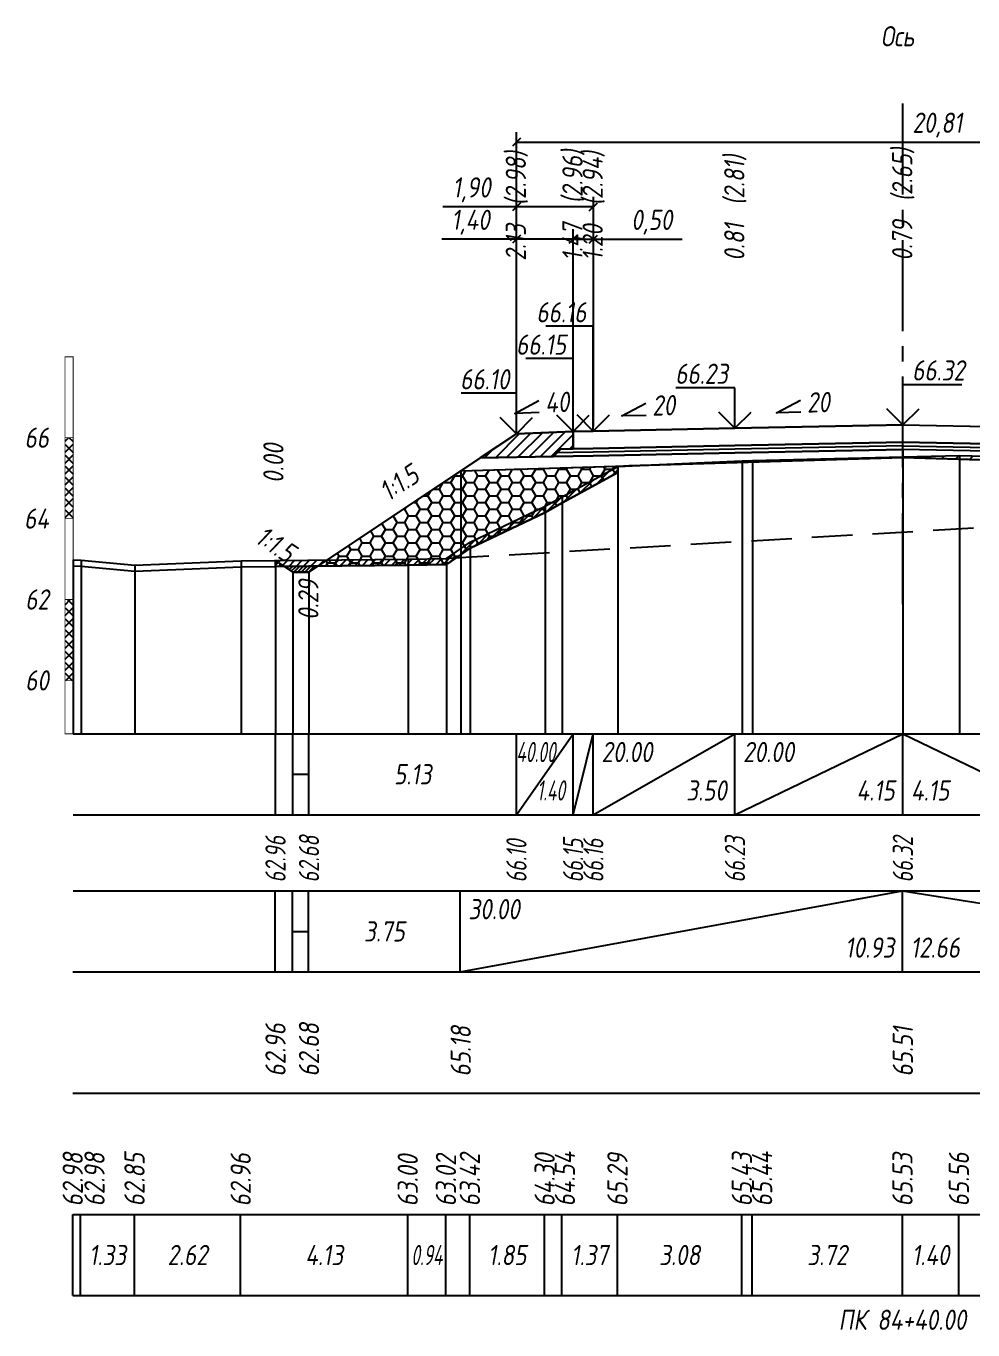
# Model space of a CAD drawing. Extents: x -717 to 1451, y -133302 to 233.
# Drawn here: x -399 to -282, y -132973.9 to -132812.7 of the extents above; entities that cross this region are included whole.
import ezdxf
from ezdxf.enums import TextEntityAlignment as Align

# ---------------------------------------------------------------- set-up
doc = ezdxf.new("R2010")
doc.units = 0
doc.linetypes.add('осевая2', pattern=[1.125, 0.75, -0.125, 0.125, -0.125])
doc.linetypes.add('штриховая', pattern=[0.75, 0.5, -0.25])
for name, color, linetype in [('Интерполированный поперечник', 2, 'Continuous'), ('Код_510', 7, 'Continuous'), ('Код_514', 1, 'Continuous'), ('Код_516', 1, 'Continuous'), ('Контур_0', 7, 'Continuous'), ('Контур_2521', 7, 'Continuous'), ('Контур_2564', 7, 'Continuous'), ('Контур_2660', 7, 'Continuous'), ('Контур_2665', 7, 'Continuous'), ('Контур_400', 7, 'Continuous'), ('Контур_508', 7, 'Continuous'), ('Контур_512', 7, 'Continuous'), ('Контур_513', 7, 'Continuous'), ('Контур_818', 7, 'Continuous'), ('Красный поперечник', 1, 'Continuous'), ('Линейка абсолютных высот', 7, 'Continuous'), ('Объём_2501', 7, 'Continuous'), ('Объём_2564', 7, 'Continuous'), ('Объём_2650', 7, 'Continuous'), ('Объём_2660', 7, 'Continuous'), ('Объём_2661', 7, 'Continuous'), ('Объём_2663', 7, 'Continuous'), ('Объём_2664', 7, 'Continuous'), ('Объём_2665', 7, 'Continuous'), ('Объём_2666', 7, 'Continuous'), ('Ось', 1, 'осевая2'), ('Откосы', 7, 'Continuous'), ('Отметки покрытия', 7, 'Continuous'), ('Подписи поперечников', 7, 'Continuous'), ('Рабочие отметки', 7, 'Continuous'), ('Рабочие отметки доп.', 7, 'Continuous'), ('Таблица', 7, 'Continuous'), ('Уклоны проезжей части', 7, 'Continuous'), ('Черный поперечник', 3, 'Continuous')]:
    doc.layers.add(name, color=color, linetype=linetype)
for name, color, linetype, true_color in [('Контур_2540', 2, 'Continuous', 0xffff00), ('Контур_2560', 2, 'Continuous', 0xffff00), ('Контур_2561', 7, 'Continuous', 0xff8040), ('Контур_2562', 3, 'Continuous', 0x00ff00), ('Контур_2563', 7, 'Continuous', 0xff8000), ('Контур_2570', 7, 'Continuous', 0x80ff00), ('Контур_2736', 4, 'Continuous', 0x00ffff), ('Контур_2737', 4, 'Continuous', 0x00ffff), ('Контур_2738', 4, 'Continuous', 0x00ffff), ('Контур_2739', 4, 'Continuous', 0x00ffff), ('Контур_2741', 4, 'Continuous', 0x00ffff), ('Контур_2742', 4, 'Continuous', 0x00ffff), ('Контур_2743', 4, 'Continuous', 0x00ffff), ('Контур_2744', 7, 'Continuous', 0xa4ffff), ('Контур_2745', 7, 'Continuous', 0xa4ffff), ('Контур_2747', 4, 'Continuous', 0x00ffff), ('Контур_2748', 4, 'Continuous', 0x00ffff), ('Контур_2749', 4, 'Continuous', 0x00ffff), ('Контур_2750', 4, 'Continuous', 0x00ffff), ('Контур_2751', 4, 'Continuous', 0x00ffff), ('Контур_2752', 4, 'Continuous', 0x00ffff), ('Контур_402', 7, 'Continuous', 0xff6464), ('Контур_703', 4, 'Continuous', 0x00ffff), ('Контур_705', 4, 'Continuous', 0x00ffff), ('Контур_707', 4, 'Continuous', 0x00ffff), ('Контур_720', 131, 'Continuous', 0xaaffff), ('Объём_2500', 7, 'Continuous', 0xc0c0c0), ('Объём_2520', 7, 'Continuous', 0x80ffff), ('Объём_2540', 2, 'Continuous', 0xffff00), ('Объём_2560', 2, 'Continuous', 0xffff00), ('Объём_2561', 7, 'Continuous', 0xff8040), ('Объём_2562', 3, 'Continuous', 0x00ff00), ('Объём_2563', 7, 'Continuous', 0xff8000), ('Объём_2570', 7, 'Continuous', 0x80ff00), ('Объём_2580', 3, 'Continuous', 0x00ff00), ('Объём_2600', 7, 'Continuous', 0x808000), ('Объём_2620', 2, 'Continuous', 0xffff00)]:
    doc.layers.add(name, color=color, linetype=linetype, true_color=true_color)
doc.styles.get("Standard").update_dxf_attribs({"font": 'txt', "height": 2.5})
doc.styles.add('М', font='romand.shx', dxfattribs={"width": 0.8, "oblique": 10, "height": 2.5})
doc.dimstyles.new('ISO-25', dxfattribs={"dimtxt": 2.5, "dimasz": 2.5, "dimexe": 1.25, "dimexo": 0.625, "dimtad": 1, "dimtxsty": 'Standard', "dimcen": 2.5, "dimadec": 0, "dimazin": 0, "dimtfac": 1, "dimtmove": 0, "dimatfit": 3, "dimfxl": 1, "dimarcsym": 0})
pattern_1 = [(45.00000125, (-473.1695, -9.2192), (-0.6735192404, 0.673519211), []), (135.00000034, (-473.1695, -9.2192), (-0.673519222, -0.67351923), [])]
pattern_2 = [(0, (-473.1695, -9.2192), (1.42875, 0.8248891935), [0.9525, -1.905]), (120, (-473.1695, -9.2192), (-1.428749997, 0.824889199), [0.9525, -1.905]), (60, (-473.1695, -9.2192), (3e-09, 1.6497783924), [-1.905, 0.9525])]
pattern_3 = [(45, (-473.1695, -9.2192), (-0.898025612, 0.898025612), [])]

# ---------------------------------------------------------------- blocks, each defined once
blk = doc.blocks.new('_Oblique')
at = {"color": 0, "linetype": 'ByBlock', "lineweight": -2}
blk.add_line((-0.5, -0.5), (0.5, 0.5), dxfattribs=at)
blk = doc.blocks.new('*D2826')
at = {"color": 0, "lineweight": -2, "transparency": 16777216}
for p, q in [((-338.39, -132839.09), (-347.6, -132839.09)), ((-338.39, -132862.56), (-338.39, -132837.84)), ((-331.39, -132839.09), (-338.39, -132839.09)), ((-331.39, -132862.28), (-331.39, -132837.84))]:
    blk.add_line(p, q, dxfattribs=at)
at = {"layer": 'Defpoints', "color": 0, "transparency": 16777216}
for p in [(-331.39, -132839.09), (-338.39, -132863.19), (-331.39, -132862.91)]:
    blk.add_point(p, dxfattribs=at)
at = {"color": 0, "lineweight": -2, "transparency": 16777216, "rotation": 180}
blk.add_blockref('_Oblique', (-338.39, -132839.09), dxfattribs=at)
at = {"color": 0, "lineweight": -2, "transparency": 16777216}
blk.add_blockref('_Oblique', (-331.39, -132839.09), dxfattribs=at)
at = {"color": 0, "transparency": 16777216, "insert": (-344.06, -132836.98), "char_height": 2.5, "width": 8.75, "attachment_point": 5, "style": 'М'}
blk.add_mtext('1,40', dxfattribs=at)
blk = doc.blocks.new('*D2828')
at = {"color": 0, "lineweight": -2, "transparency": 16777216}
for p, q in [((-331.39, -132862.28), (-331.39, -132837.84)), ((-331.39, -132839.09), (-328.89, -132839.09)), ((-328.89, -132862.23), (-328.89, -132837.84)), ((-328.89, -132839.09), (-317.91, -132839.09))]:
    blk.add_line(p, q, dxfattribs=at)
at = {"layer": 'Defpoints', "color": 0, "transparency": 16777216}
for p in [(-328.89, -132839.09), (-331.39, -132862.91), (-328.89, -132862.86)]:
    blk.add_point(p, dxfattribs=at)
at = {"color": 0, "lineweight": -2, "transparency": 16777216, "rotation": 180}
blk.add_blockref('_Oblique', (-331.39, -132839.09), dxfattribs=at)
at = {"color": 0, "lineweight": -2, "transparency": 16777216}
blk.add_blockref('_Oblique', (-328.89, -132839.09), dxfattribs=at)
at = {"color": 0, "transparency": 16777216, "insert": (-321.67, -132836.98), "char_height": 2.5, "width": 9.1667, "attachment_point": 5, "style": 'М'}
blk.add_mtext('0,50', dxfattribs=at)
blk = doc.blocks.new('*D2831')
at = {"color": 0, "lineweight": -2, "transparency": 16777216}
for p, q in [((-338.39, -132862.56), (-338.39, -132833.84)), ((-328.89, -132862.23), (-328.89, -132833.84)), ((-338.39, -132835.09), (-347.47, -132835.09)), ((-328.89, -132835.09), (-338.39, -132835.09))]:
    blk.add_line(p, q, dxfattribs=at)
at = {"layer": 'Defpoints', "color": 0, "transparency": 16777216}
for p in [(-328.89, -132835.09), (-338.39, -132863.19), (-328.89, -132862.86)]:
    blk.add_point(p, dxfattribs=at)
at = {"color": 0, "lineweight": -2, "transparency": 16777216, "rotation": 180}
blk.add_blockref('_Oblique', (-338.39, -132835.09), dxfattribs=at)
at = {"color": 0, "lineweight": -2, "transparency": 16777216}
blk.add_blockref('_Oblique', (-328.89, -132835.09), dxfattribs=at)
at = {"color": 0, "transparency": 16777216, "insert": (-343.93, -132832.98), "char_height": 2.5, "width": 8.75, "attachment_point": 5, "style": 'М'}
blk.add_mtext('1,90', dxfattribs=at)
blk = doc.blocks.new('*D2832')
at = {"color": 0, "lineweight": -2, "transparency": 16777216}
for p, q in [((-338.39, -132862.56), (-338.39, -132825.84)), ((-234.36, -132862.75), (-234.36, -132825.84)), ((-338.39, -132827.09), (-234.36, -132827.09))]:
    blk.add_line(p, q, dxfattribs=at)
at = {"layer": 'Defpoints', "color": 0, "transparency": 16777216}
for p in [(-234.36, -132827.09), (-338.39, -132863.19), (-234.36, -132863.38)]:
    blk.add_point(p, dxfattribs=at)
at = {"color": 0, "lineweight": -2, "transparency": 16777216, "rotation": 180}
blk.add_blockref('_Oblique', (-338.39, -132827.09), dxfattribs=at)
at = {"color": 0, "lineweight": -2, "transparency": 16777216}
blk.add_blockref('_Oblique', (-234.36, -132827.09), dxfattribs=at)
at = {"color": 0, "transparency": 16777216, "insert": (-286.38, -132824.98), "char_height": 2.5, "width": 11.25, "attachment_point": 5, "style": 'М'}
blk.add_mtext('20,81', dxfattribs=at)

msp = doc.modelspace()

# ---------------------------------------------------------------- hatches: boundary and pattern name
at = {"layer": 'Линейка абсолютных высот'}
h = msp.add_hatch(dxfattribs=at)
h.set_pattern_fill('ANSI37', scale=0.3, style=0)
h.set_pattern_definition(pattern_1)
h.paths.add_polyline_path([(-393.17, -132873.618), (-393.17, -132863.618), (-394.17, -132863.618), (-394.17, -132873.618)])
h = msp.add_hatch(dxfattribs=at)
h.set_pattern_fill('ANSI37', scale=0.3, style=0)
h.set_pattern_definition(pattern_1)
h.paths.add_polyline_path([(-393.17, -132893.618), (-393.17, -132883.618), (-394.17, -132883.618), (-394.17, -132893.618)])
at = {"layer": 'Объём_2563'}
h = msp.add_hatch(dxfattribs=at)
h.set_pattern_fill('ANSI31', color=256, scale=0.3)
h.set_pattern_definition([(45, (-473.1695, -9.2192), (-0.673519209, 0.673519209), [])])
h.paths.add_polyline_path([(-332.893, -132865.027), (-331.393, -132864.997), (-331.393, -132862.847), (-338.393, -132863.127), (-342.893, -132866.127), (-333.811, -132865.946)])
at = {"layer": 'Объём_2570'}
h = msp.add_hatch(dxfattribs=at)
h.set_pattern_fill('ANSI31', color=256, scale=0.2)
h.set_pattern_definition([(45, (-473.16954, -9.2192), (-0.449012806, 0.449012806), [])])
h.paths.add_polyline_path([(-325.863, -132867.909), (-332.727, -132871.671), (-334.854, -132872.845), (-344.097, -132877.262), (-347.053, -132879.292), (-351.775, -132879.393), (-368.17, -132879.543), (-368.17, -132878.793), (-351.775, -132878.643), (-347.053, -132878.542), (-344.097, -132876.512), (-334.854, -132872.095), (-332.727, -132870.921), (-325.863, -132867.159)])
at = {"layer": 'Объём_2600'}
h = msp.add_hatch(dxfattribs=at)
h.set_pattern_fill('ANSI31', color=6, scale=0.4)
h.set_pattern_definition(pattern_3)
h.paths.add_polyline_path([(-290.643, -132866.082), (-324.483, -132867.097), (-310.484, -132866.472), (-309.224, -132866.423), (-290.643, -132865.989)])
h = msp.add_hatch(dxfattribs=at)
h.set_pattern_fill('ANSI31', color=6, scale=0.4)
h.set_pattern_definition(pattern_3)
h.paths.add_polyline_path([(-283.66, -132865.825), (-258.558, -132866.465), (-255.78, -132866.518), (-243.412, -132866.247), (-242.605, -132866.24), (-242.605, -132866.99), (-240.727, -132867.58), (-290.643, -132866.082), (-290.643, -132865.989)])
h = msp.add_hatch(dxfattribs=at)
h.set_pattern_fill('HONEY', color=5, scale=0.3)
h.set_pattern_definition(pattern_2)
h.paths.add_polyline_path([(-332.727, -132871.671), (-334.854, -132872.845), (-344.097, -132877.262), (-347.053, -132879.292), (-351.775, -132879.393), (-362.945, -132879.495), (-345.284, -132867.721), (-324.483, -132867.097), (-325.863, -132867.159), (-325.863, -132867.909)])
h = msp.add_hatch(dxfattribs=at)
h.set_pattern_fill('HONEY', color=5, scale=0.3)
h.set_pattern_definition(pattern_2)
h.paths.add_polyline_path([(-368.17, -132879.543), (-368.17, -132878.793), (-367.06, -132879.533)])
at = {"layer": 'Объём_2620'}
h = msp.add_hatch(dxfattribs=at)
h.set_pattern_fill('ANSI31', color=2, scale=0.1)
h.set_pattern_definition([(45, (-473.16954, -9.21923), (-0.224506403, 0.224506403), [])])
h.paths.add_polyline_path([(-364.031, -132880.219), (-366.031, -132880.219), (-367.06, -132879.533), (-362.945, -132879.495)])

# ---------------------------------------------------------------- linework, layer by layer
at = {"layer": 'Интерполированный поперечник', "linetype": 'штриховая', "ltscale": 10, "flags": 128}
msp.add_lwpolyline([(-346.8, -132878.519), (-227.778, -132871.642)], dxfattribs=at)
at = {"layer": 'Код_510'}
for p, q in [((-393.224, -132969.641), (-393.224, -132959.641)), ((-392.247, -132969.641), (-392.247, -132959.641)), ((-385.591, -132969.641), (-385.591, -132959.641)), ((-372.473, -132969.641), (-372.473, -132959.641)), ((-351.829, -132969.641), (-351.829, -132959.641)), ((-347.107, -132969.641), (-347.107, -132959.641)), ((-344.151, -132969.641), (-344.151, -132959.641)), ((-334.908, -132969.641), (-334.908, -132959.641)), ((-332.781, -132969.641), (-332.781, -132959.641)), ((-325.917, -132969.641), (-325.917, -132959.641)), ((-310.538, -132969.641), (-310.538, -132959.641)), ((-309.278, -132969.641), (-309.278, -132959.641)), ((-290.697, -132969.641), (-290.697, -132959.641)), ((-283.714, -132969.641), (-283.714, -132959.641))]:
    msp.add_line(p, q, dxfattribs=at)
at = {"layer": 'Код_514'}
for p, q in [((-368.17, -132910.219), (-368.17, -132900.219)), ((-366.031, -132910.219), (-366.031, -132900.219)), ((-364.031, -132910.219), (-364.031, -132900.219)), ((-338.393, -132910.219), (-338.393, -132900.219)), ((-338.393, -132910.219), (-331.393, -132900.219)), ((-331.393, -132910.219), (-331.393, -132900.219)), ((-331.393, -132910.219), (-328.893, -132900.219)), ((-328.893, -132910.219), (-328.893, -132900.219)), ((-328.893, -132910.219), (-311.393, -132900.219)), ((-311.393, -132910.219), (-311.393, -132900.219)), ((-311.393, -132910.219), (-290.643, -132900.219)), ((-290.643, -132910.219), (-290.643, -132900.219)), ((-290.643, -132900.219), (-269.893, -132910.219)), ((-366.031, -132905.219), (-364.031, -132905.219))]:
    msp.add_line(p, q, dxfattribs=at)
at = {"layer": 'Код_516'}
for p, q in [((-368.224, -132929.641), (-368.224, -132919.641)), ((-366.085, -132929.641), (-366.085, -132919.641)), ((-364.085, -132929.641), (-364.085, -132919.641)), ((-345.338, -132929.641), (-345.338, -132919.641)), ((-345.338, -132929.641), (-290.697, -132919.641)), ((-290.697, -132929.641), (-290.697, -132919.641)), ((-290.697, -132919.641), (-227.418, -132929.641)), ((-366.085, -132924.641), (-364.085, -132924.641))]:
    msp.add_line(p, q, dxfattribs=at)
at = {"layer": 'Контур_0', "flags": 128}
for points in [[(-338.393, -132863.127), (-361.804, -132878.735), (-361.804, -132878.735), (-361.804, -132878.735), (-361.804, -132878.735), (-361.804, -132878.735), (-361.804, -132878.735), (-361.804, -132878.735), (-361.804, -132878.735), (-361.804, -132878.735), (-361.804, -132878.735), (-361.804, -132878.735), (-361.804, -132878.735), (-361.804, -132878.735), (-361.804, -132878.735), (-364.031, -132880.219), (-366.031, -132880.219), (-368.17, -132878.793), (-368.17, -132878.793), (-368.17, -132878.793), (-368.17, -132878.793), (-368.17, -132878.793), (-368.17, -132878.793), (-368.17, -132878.793), (-368.17, -132878.793), (-368.17, -132878.793), (-368.17, -132878.793), (-368.17, -132878.793), (-368.17, -132878.793), (-368.17, -132878.793)], [(-338.393, -132863.127), (-361.804, -132878.735), (-361.804, -132878.735), (-361.804, -132878.735), (-361.804, -132878.735), (-361.804, -132878.735), (-361.804, -132878.735), (-361.804, -132878.735), (-361.804, -132878.735), (-361.804, -132878.735), (-361.804, -132878.735), (-361.804, -132878.735), (-361.804, -132878.735), (-361.804, -132878.735), (-361.804, -132878.735), (-364.031, -132880.219)], [(-338.393, -132863.127), (-338.393, -132863.127)], [(-290.643, -132862.032), (-311.393, -132862.447), (-328.893, -132862.797), (-328.893, -132862.797), (-328.893, -132862.797), (-328.893, -132862.797), (-328.893, -132862.797), (-331.393, -132862.847), (-331.393, -132864.997), (-328.893, -132864.947), (-328.893, -132864.947), (-328.893, -132864.947), (-328.893, -132864.947), (-328.893, -132864.947), (-328.893, -132864.947), (-311.393, -132864.597), (-290.643, -132864.182), (-290.643, -132862.032)], [(-290.643, -132862.032), (-269.893, -132862.447), (-252.393, -132862.797), (-252.393, -132862.797), (-252.393, -132862.797), (-252.393, -132862.797), (-244.766, -132862.95), (-244.766, -132862.95), (-242.266, -132863), (-242.266, -132865.15), (-244.766, -132865.1), (-244.766, -132865.1), (-252.393, -132864.947), (-252.393, -132864.947), (-252.393, -132864.947), (-252.393, -132864.947), (-269.893, -132864.597), (-290.643, -132864.182), (-290.643, -132862.032)], [(-342.893, -132866.127), (-333.811, -132865.946), (-332.893, -132865.027), (-331.393, -132864.997)], [(-290.643, -132864.182), (-311.393, -132864.597), (-328.893, -132864.947), (-328.893, -132864.947), (-328.893, -132864.947), (-328.893, -132864.947), (-328.893, -132864.947), (-328.893, -132864.947), (-331.393, -132864.997), (-332.893, -132865.027), (-333.811, -132865.946), (-331.393, -132865.897), (-328.893, -132865.847), (-328.893, -132865.847), (-328.893, -132865.847), (-328.893, -132865.847), (-328.893, -132865.847), (-328.893, -132865.847), (-311.393, -132865.497), (-290.643, -132865.082), (-290.643, -132864.182)], [(-290.643, -132864.182), (-269.893, -132864.597), (-252.393, -132864.947), (-252.393, -132864.947), (-252.393, -132864.947), (-252.393, -132864.947), (-244.766, -132865.1), (-244.766, -132865.1), (-242.266, -132865.15), (-240.766, -132865.18), (-239.848, -132866.098), (-242.266, -132866.05), (-244.766, -132866), (-244.766, -132866), (-252.393, -132865.847), (-252.393, -132865.847), (-252.393, -132865.847), (-252.393, -132865.847), (-269.893, -132865.497), (-290.643, -132865.082), (-290.643, -132864.182)]]:
    msp.add_lwpolyline(points, dxfattribs=at)
at = {"layer": 'Контур_2521', "color": 250, "flags": 128}
for points in [[(-290.643, -132864.632), (-311.393, -132865.047), (-328.893, -132865.397), (-328.893, -132865.397), (-328.893, -132865.397), (-328.893, -132865.397), (-328.893, -132865.397), (-328.893, -132865.397), (-331.393, -132865.447), (-333.352, -132865.486)], [(-290.643, -132864.632), (-269.893, -132865.047), (-252.393, -132865.397), (-252.393, -132865.397), (-252.393, -132865.397), (-252.393, -132865.397), (-244.766, -132865.55), (-244.766, -132865.55), (-242.266, -132865.6), (-240.307, -132865.639)]]:
    msp.add_lwpolyline(points, dxfattribs=at)
at = {"layer": 'Контур_2540', "flags": 128}
for points in [[(-311.393, -132865.497), (-328.893, -132865.847), (-331.393, -132865.897), (-333.811, -132865.946), (-342.893, -132866.127), (-345.284, -132867.721), (-290.643, -132866.082), (-290.643, -132865.082), (-311.393, -132865.497)], [(-290.643, -132866.082), (-227.364, -132867.981), (-229.889, -132866.297), (-239.848, -132866.098), (-242.266, -132866.05), (-244.766, -132866), (-252.393, -132865.847), (-269.893, -132865.497), (-290.643, -132865.082), (-290.643, -132866.082)]]:
    msp.add_lwpolyline(points, dxfattribs=at)
at = {"layer": 'Контур_2560', "flags": 128}
msp.add_lwpolyline([(-338.393, -132863.127), (-338.393, -132863.127), (-338.393, -132863.127), (-331.393, -132862.847)], dxfattribs=at)
at = {"layer": 'Контур_2561', "flags": 128}
msp.add_lwpolyline([(-331.393, -132862.847), (-331.393, -132862.847), (-338.393, -132863.127), (-338.393, -132863.127), (-331.393, -132862.847)], dxfattribs=at)
at = {"layer": 'Контур_2562', "flags": 128}
msp.add_lwpolyline([(-338.393, -132863.127), (-338.393, -132863.127), (-338.393, -132863.127), (-338.393, -132863.127), (-338.393, -132863.127)], dxfattribs=at)
at = {"layer": 'Контур_2563', "flags": 128}
msp.add_lwpolyline([(-332.893, -132865.027), (-331.393, -132864.997), (-331.393, -132862.847), (-338.393, -132863.127), (-342.893, -132866.127), (-333.811, -132865.946), (-332.893, -132865.027)], dxfattribs=at)
at = {"layer": 'Контур_2564', "flags": 128}
msp.add_lwpolyline([(-338.393, -132863.127), (-331.393, -132862.847)], dxfattribs=at)
at = {"layer": 'Контур_2570', "flags": 128}
msp.add_lwpolyline([(-393.17, -132879.45), (-392.193, -132879.493), (-385.537, -132880.119), (-372.419, -132879.582), (-351.775, -132879.393), (-347.053, -132879.292), (-347.053, -132879.292), (-344.097, -132877.262), (-334.854, -132872.845), (-332.727, -132871.671), (-325.863, -132867.909), (-325.863, -132867.159), (-310.484, -132866.472), (-309.224, -132866.423), (-290.643, -132865.989), (-283.66, -132865.825), (-258.558, -132866.465)], dxfattribs=at)
at = {"layer": 'Контур_2660', "flags": 128}
for points in [[(-345.284, -132867.721), (-290.643, -132866.082)], [(-290.643, -132866.082), (-227.364, -132867.981)]]:
    msp.add_lwpolyline(points, dxfattribs=at)
at = {"layer": 'Контур_2665', "flags": 128}
msp.add_lwpolyline([(-338.393, -132863.127), (-338.393, -132863.127)], dxfattribs=at)
at = {"layer": 'Контур_2736', "flags": 128}
for points in [[(-338.393, -132863.127), (-361.804, -132878.735)], [(-361.804, -132878.735), (-364.031, -132880.219)]]:
    msp.add_lwpolyline(points, dxfattribs=at)
at = {"layer": 'Контур_2737', "flags": 128}
msp.add_lwpolyline([(-361.804, -132878.735), (-361.804, -132878.735)], dxfattribs=at)
at = {"layer": 'Контур_2738', "flags": 128}
msp.add_lwpolyline([(-361.804, -132878.735), (-361.804, -132878.735)], dxfattribs=at)
at = {"layer": 'Контур_2739', "flags": 128}
msp.add_lwpolyline([(-361.804, -132878.735), (-361.804, -132878.735)], dxfattribs=at)
at = {"layer": 'Контур_2741', "flags": 128}
msp.add_lwpolyline([(-368.17, -132878.793), (-368.17, -132878.793)], dxfattribs=at)
at = {"layer": 'Контур_2742', "flags": 128}
msp.add_lwpolyline([(-368.17, -132878.793), (-368.17, -132878.793)], dxfattribs=at)
at = {"layer": 'Контур_2743', "flags": 128}
msp.add_lwpolyline([(-368.17, -132878.793), (-368.17, -132878.793)], dxfattribs=at)
at = {"layer": 'Контур_2744', "flags": 128}
msp.add_lwpolyline([(-368.17, -132878.793), (-368.17, -132878.793)], dxfattribs=at)
msp.add_lwpolyline([(-368.17, -132878.793), (-368.17, -132878.793)], dxfattribs=at)
msp.add_lwpolyline([(-368.17, -132878.793), (-368.17, -132878.793)], dxfattribs=at)
msp.add_lwpolyline([(-368.17, -132878.793), (-368.17, -132878.793)], dxfattribs=at)
msp.add_lwpolyline([(-368.17, -132878.793), (-368.17, -132878.793)], dxfattribs=at)
msp.add_lwpolyline([(-368.17, -132878.793), (-368.17, -132878.793)], dxfattribs=at)
at = {"layer": 'Контур_2745', "flags": 128}
msp.add_lwpolyline([(-361.804, -132878.735), (-361.804, -132878.735)], dxfattribs=at)
msp.add_lwpolyline([(-361.804, -132878.735), (-361.804, -132878.735)], dxfattribs=at)
msp.add_lwpolyline([(-361.804, -132878.735), (-361.804, -132878.735)], dxfattribs=at)
msp.add_lwpolyline([(-361.804, -132878.735), (-361.804, -132878.735)], dxfattribs=at)
msp.add_lwpolyline([(-361.804, -132878.735), (-361.804, -132878.735)], dxfattribs=at)
msp.add_lwpolyline([(-361.804, -132878.735), (-361.804, -132878.735)], dxfattribs=at)
at = {"layer": 'Контур_2747', "flags": 128}
msp.add_lwpolyline([(-361.804, -132878.735), (-361.804, -132878.735)], dxfattribs=at)
at = {"layer": 'Контур_2748', "flags": 128}
msp.add_lwpolyline([(-361.804, -132878.735), (-361.804, -132878.735)], dxfattribs=at)
at = {"layer": 'Контур_2749', "flags": 128}
msp.add_lwpolyline([(-361.804, -132878.735), (-361.804, -132878.735)], dxfattribs=at)
at = {"layer": 'Контур_2750', "flags": 128}
msp.add_lwpolyline([(-368.17, -132878.793), (-368.17, -132878.793)], dxfattribs=at)
at = {"layer": 'Контур_2751', "flags": 128}
msp.add_lwpolyline([(-368.17, -132878.793), (-368.17, -132878.793)], dxfattribs=at)
at = {"layer": 'Контур_2752', "flags": 128}
msp.add_lwpolyline([(-368.17, -132878.793), (-368.17, -132878.793)], dxfattribs=at)
at = {"layer": 'Контур_400', "flags": 128}
for points in [[(-331.393, -132862.847), (-328.893, -132862.797), (-328.893, -132862.797), (-328.893, -132862.797), (-328.893, -132862.797), (-328.893, -132862.797), (-328.893, -132862.797), (-311.393, -132862.447), (-290.643, -132862.032)], [(-290.643, -132862.032), (-269.893, -132862.447), (-252.393, -132862.797), (-252.393, -132862.797), (-252.393, -132862.797), (-252.393, -132862.797), (-244.766, -132862.95), (-244.766, -132862.95), (-242.266, -132863)]]:
    msp.add_lwpolyline(points, dxfattribs=at)
at = {"layer": 'Контур_402', "flags": 128}
msp.add_lwpolyline([(-345.284, -132867.721), (-290.643, -132866.082), (-227.364, -132867.981)], dxfattribs=at)
at = {"layer": 'Контур_508', "flags": 128}
msp.add_lwpolyline([(-368.17, -132878.793), (-366.031, -132880.219), (-364.031, -132880.219), (-345.284, -132867.721), (-290.643, -132866.082), (-227.364, -132867.981), (-218.204, -132874.087), (-216.204, -132874.087), (-210.715, -132870.429)], dxfattribs=at)
at = {"layer": 'Контур_512', "flags": 128}
msp.add_lwpolyline([(-368.17, -132878.793), (-366.031, -132880.219), (-364.031, -132880.219), (-345.284, -132867.721), (-290.643, -132866.082), (-227.364, -132867.981), (-218.204, -132874.087), (-216.204, -132874.087), (-210.715, -132870.429)], dxfattribs=at)
at = {"layer": 'Контур_513', "flags": 128}
msp.add_lwpolyline([(-368.17, -132878.793), (-366.031, -132880.219), (-364.031, -132880.219), (-345.284, -132867.721), (-290.643, -132866.082), (-227.364, -132867.981), (-218.204, -132874.087), (-216.204, -132874.087), (-210.715, -132870.429)], dxfattribs=at)
at = {"layer": 'Контур_703', "flags": 128}
msp.add_lwpolyline([(-338.393, -132863.127), (-361.804, -132878.735)], dxfattribs=at)
at = {"layer": 'Контур_705', "flags": 128}
msp.add_lwpolyline([(-361.804, -132878.735), (-361.804, -132878.735)], dxfattribs=at)
at = {"layer": 'Контур_707', "flags": 128}
msp.add_lwpolyline([(-366.031, -132880.219), (-368.17, -132878.793)], dxfattribs=at)
at = {"layer": 'Контур_720', "flags": 128}
msp.add_lwpolyline([(-364.031, -132880.219), (-366.031, -132880.219)], dxfattribs=at)
at = {"layer": 'Контур_818', "flags": 128}
msp.add_lwpolyline([(-368.17, -132879.543), (-351.775, -132879.393), (-347.053, -132879.292), (-347.053, -132879.292), (-344.097, -132877.262), (-334.854, -132872.845), (-332.727, -132871.671), (-325.863, -132867.909), (-325.863, -132867.159), (-310.484, -132866.472), (-309.224, -132866.423), (-290.643, -132865.989), (-283.66, -132865.825), (-258.558, -132866.465), (-255.78, -132866.518), (-243.412, -132866.247), (-242.605, -132866.24), (-242.605, -132866.99), (-240.533, -132867.64), (-231.315, -132870.202), (-227.771, -132872.403), (-227.771, -132872.403), (-217.422, -132870.857), (-210.715, -132871.179)], dxfattribs=at)
at = {"layer": 'Красный поперечник'}
for p, q in [((-364.031, -132880.219), (-338.393, -132863.127)), ((-338.393, -132863.127), (-331.393, -132862.847)), ((-331.393, -132862.847), (-328.893, -132862.797)), ((-328.893, -132862.797), (-311.393, -132862.447)), ((-311.393, -132862.447), (-290.643, -132862.032)), ((-290.643, -132862.032), (-269.893, -132862.447)), ((-290.643, -132866.082), (-290.643, -132900.219)), ((-345.284, -132867.721), (-345.284, -132900.219)), ((-368.17, -132878.793), (-368.17, -132900.219)), ((-368.17, -132878.793), (-366.031, -132880.219)), ((-366.031, -132880.219), (-366.031, -132900.219)), ((-366.031, -132880.219), (-364.031, -132880.219)), ((-364.031, -132880.219), (-364.031, -132900.219))]:
    msp.add_line(p, q, dxfattribs=at)
at = {"layer": 'Линейка абсолютных высот', "color": 7, "const_width": 0.1, "flags": 128}
for points in [[(-393.17, -132863.618), (-393.17, -132853.618), (-394.17, -132853.618), (-394.17, -132863.618), (-393.17, -132863.618)], [(-393.17, -132873.618), (-393.17, -132863.618), (-394.17, -132863.618), (-394.17, -132873.618), (-393.17, -132873.618)], [(-393.17, -132883.618), (-393.17, -132873.618), (-394.17, -132873.618), (-394.17, -132883.618), (-393.17, -132883.618)], [(-393.17, -132893.618), (-393.17, -132883.618), (-394.17, -132883.618), (-394.17, -132893.618), (-393.17, -132893.618)], [(-393.17, -132900.219), (-393.17, -132893.618), (-394.17, -132893.618), (-394.17, -132900.219), (-393.17, -132900.219)]]:
    msp.add_lwpolyline(points, dxfattribs=at)
at = {"layer": 'Объём_2500', "flags": 128}
for points in [[(-290.643, -132862.032), (-311.393, -132862.447), (-328.893, -132862.797), (-328.893, -132862.797), (-328.893, -132862.797), (-328.893, -132862.797), (-328.893, -132862.797), (-331.393, -132862.847), (-331.393, -132864.997), (-328.893, -132864.947), (-328.893, -132864.947), (-328.893, -132864.947), (-328.893, -132864.947), (-328.893, -132864.947), (-328.893, -132864.947), (-311.393, -132864.597), (-290.643, -132864.182), (-290.643, -132862.032)], [(-290.643, -132862.032), (-269.893, -132862.447), (-252.393, -132862.797), (-252.393, -132862.797), (-252.393, -132862.797), (-252.393, -132862.797), (-244.766, -132862.95), (-244.766, -132862.95), (-242.266, -132863), (-242.266, -132865.15), (-244.766, -132865.1), (-244.766, -132865.1), (-252.393, -132864.947), (-252.393, -132864.947), (-252.393, -132864.947), (-252.393, -132864.947), (-269.893, -132864.597), (-290.643, -132864.182), (-290.643, -132862.032)]]:
    msp.add_lwpolyline(points, dxfattribs=at)
at = {"layer": 'Объём_2501', "flags": 128}
for points in [[(-331.393, -132862.847), (-328.893, -132862.797), (-328.893, -132862.797), (-328.893, -132862.797), (-328.893, -132862.797), (-328.893, -132862.797), (-328.893, -132862.797), (-311.393, -132862.447), (-290.643, -132862.032)], [(-290.643, -132862.032), (-269.893, -132862.447), (-252.393, -132862.797), (-252.393, -132862.797), (-252.393, -132862.797), (-252.393, -132862.797), (-244.766, -132862.95), (-244.766, -132862.95), (-242.266, -132863)]]:
    msp.add_lwpolyline(points, dxfattribs=at)
at = {"layer": 'Объём_2520', "color": 250, "flags": 128}
for points in [[(-290.643, -132864.182), (-311.393, -132864.597), (-328.893, -132864.947), (-328.893, -132864.947), (-328.893, -132864.947), (-328.893, -132864.947), (-328.893, -132864.947), (-328.893, -132864.947), (-331.393, -132864.997), (-332.893, -132865.027), (-333.811, -132865.946), (-331.393, -132865.897), (-328.893, -132865.847), (-328.893, -132865.847), (-328.893, -132865.847), (-328.893, -132865.847), (-328.893, -132865.847), (-328.893, -132865.847), (-311.393, -132865.497), (-290.643, -132865.082), (-290.643, -132864.182)], [(-290.643, -132864.182), (-269.893, -132864.597), (-252.393, -132864.947), (-252.393, -132864.947), (-252.393, -132864.947), (-252.393, -132864.947), (-244.766, -132865.1), (-244.766, -132865.1), (-242.266, -132865.15), (-240.766, -132865.18), (-239.848, -132866.098), (-242.266, -132866.05), (-244.766, -132866), (-244.766, -132866), (-252.393, -132865.847), (-252.393, -132865.847), (-252.393, -132865.847), (-252.393, -132865.847), (-269.893, -132865.497), (-290.643, -132865.082), (-290.643, -132864.182)]]:
    msp.add_lwpolyline(points, dxfattribs=at)
at = {"layer": 'Объём_2540', "flags": 128}
for points in [[(-311.393, -132865.497), (-328.893, -132865.847), (-331.393, -132865.897), (-333.811, -132865.946), (-342.893, -132866.127), (-345.284, -132867.721), (-290.643, -132866.082), (-290.643, -132865.082), (-311.393, -132865.497)], [(-290.643, -132866.082), (-227.364, -132867.981), (-229.889, -132866.297), (-239.848, -132866.098), (-242.266, -132866.05), (-244.766, -132866), (-252.393, -132865.847), (-269.893, -132865.497), (-290.643, -132865.082), (-290.643, -132866.082)]]:
    msp.add_lwpolyline(points, dxfattribs=at)
at = {"layer": 'Объём_2560', "flags": 128}
msp.add_lwpolyline([(-338.393, -132863.127), (-338.393, -132863.127), (-338.393, -132863.127), (-331.393, -132862.847)], dxfattribs=at)
at = {"layer": 'Объём_2561', "flags": 128}
msp.add_lwpolyline([(-331.393, -132862.847), (-331.393, -132862.847), (-338.393, -132863.127), (-338.393, -132863.127), (-331.393, -132862.847)], dxfattribs=at)
at = {"layer": 'Объём_2562', "flags": 128}
msp.add_lwpolyline([(-338.393, -132863.127), (-338.393, -132863.127), (-338.393, -132863.127), (-338.393, -132863.127), (-338.393, -132863.127)], dxfattribs=at)
at = {"layer": 'Объём_2563', "color": 250, "flags": 128}
msp.add_lwpolyline([(-332.893, -132865.027), (-331.393, -132864.997), (-331.393, -132862.847), (-338.393, -132863.127), (-342.893, -132866.127), (-333.811, -132865.946), (-332.893, -132865.027)], dxfattribs=at)
at = {"layer": 'Объём_2564', "flags": 128}
msp.add_lwpolyline([(-338.393, -132863.127), (-331.393, -132862.847)], dxfattribs=at)
at = {"layer": 'Объём_2570', "flags": 128}
msp.add_lwpolyline([(-325.863, -132867.909), (-332.727, -132871.671), (-334.854, -132872.845), (-344.097, -132877.262), (-347.053, -132879.292), (-351.775, -132879.393), (-368.17, -132879.543), (-368.17, -132878.793), (-351.775, -132878.643), (-347.053, -132878.542), (-344.097, -132876.512), (-334.854, -132872.095), (-332.727, -132870.921), (-325.863, -132867.159), (-325.863, -132867.909), (-325.863, -132867.909)], dxfattribs=at)
at = {"layer": 'Объём_2580', "flags": 128}
msp.add_lwpolyline([(-338.393, -132863.127), (-338.393, -132863.127)], dxfattribs=at)
at = {"layer": 'Объём_2600', "color": 5, "flags": 128}
for points in [[(-332.727, -132871.671), (-334.854, -132872.845), (-344.097, -132877.262), (-347.053, -132879.292), (-351.775, -132879.393), (-362.945, -132879.495), (-345.284, -132867.721), (-324.483, -132867.097), (-325.863, -132867.159), (-325.863, -132867.909), (-332.727, -132871.671), (-332.727, -132871.671)], [(-368.17, -132879.543), (-368.17, -132878.793), (-367.06, -132879.533), (-368.17, -132879.543), (-368.17, -132879.543)]]:
    msp.add_lwpolyline(points, dxfattribs=at)
at = {"layer": 'Объём_2620', "flags": 128}
msp.add_lwpolyline([(-364.031, -132880.219), (-366.031, -132880.219), (-367.06, -132879.533), (-362.945, -132879.495), (-364.031, -132880.219), (-364.031, -132880.219)], dxfattribs=at)
at = {"layer": 'Объём_2650', "color": 6, "flags": 128}
for points in [[(-290.643, -132866.082), (-324.483, -132867.097), (-310.484, -132866.472), (-309.224, -132866.423), (-290.643, -132865.989), (-290.643, -132866.082), (-290.643, -132866.082)], [(-283.66, -132865.825), (-258.558, -132866.465), (-255.78, -132866.518), (-243.412, -132866.247), (-242.605, -132866.24), (-242.605, -132866.99), (-240.727, -132867.58), (-290.643, -132866.082), (-290.643, -132865.989), (-283.66, -132865.825), (-283.66, -132865.825)]]:
    msp.add_lwpolyline(points, dxfattribs=at)
at = {"layer": 'Объём_2660', "flags": 128}
for points in [[(-345.284, -132867.721), (-290.643, -132866.082)], [(-290.643, -132866.082), (-227.364, -132867.981)]]:
    msp.add_lwpolyline(points, dxfattribs=at)
at = {"layer": 'Объём_2661', "flags": 128}
msp.add_lwpolyline([(-338.393, -132863.127), (-361.804, -132878.735)], dxfattribs=at)
at = {"layer": 'Объём_2663', "flags": 128}
for points in [[(-366.031, -132880.219), (-368.17, -132878.793)], [(-361.804, -132878.735), (-364.031, -132880.219)]]:
    msp.add_lwpolyline(points, dxfattribs=at)
at = {"layer": 'Объём_2664', "flags": 128}
msp.add_lwpolyline([(-364.031, -132880.219), (-366.031, -132880.219)], dxfattribs=at)
at = {"layer": 'Объём_2665', "flags": 128}
msp.add_lwpolyline([(-338.393, -132863.127), (-338.393, -132863.127)], dxfattribs=at)
at = {"layer": 'Объём_2666', "flags": 128}
msp.add_lwpolyline([(-338.393, -132863.127), (-361.804, -132878.735)], dxfattribs=at)
at = {"layer": 'Ось', "ltscale": 15}
msp.add_line((-290.643, -132884.19), (-290.643, -132821.003), dxfattribs=at)
at = {"layer": 'Откосы', "color": 1, "flags": 128}
for points in [[(-335.586, -132860.514), (-338.583, -132860.634), (-335.646, -132859.016)], [(-322.368, -132860.855), (-325.368, -132860.915), (-322.398, -132859.356)], [(-303.243, -132860.473), (-306.243, -132860.533), (-303.273, -132858.973)]]:
    msp.add_lwpolyline(points, dxfattribs=at)
at = {"layer": 'Отметки покрытия', "color": 1}
for p, q in [((-328.893, -132849.847), (-334.743, -132849.847)), ((-328.893, -132862.797), (-328.893, -132849.847)), ((-331.393, -132853.847), (-337.243, -132853.847)), ((-331.393, -132862.847), (-331.393, -132853.847)), ((-290.643, -132862.032), (-290.643, -132857.032)), ((-290.643, -132857.032), (-283.343, -132857.032)), ((-338.393, -132858.127), (-345.243, -132858.127)), ((-338.393, -132863.127), (-338.393, -132858.127)), ((-311.393, -132857.447), (-318.693, -132857.447)), ((-311.393, -132862.447), (-311.393, -132857.447)), ((-290.643, -132862.032), (-292.643, -132860.032)), ((-290.643, -132862.032), (-288.643, -132860.032)), ((-338.393, -132863.127), (-340.393, -132861.127)), ((-338.393, -132863.127), (-336.393, -132861.127)), ((-331.393, -132862.847), (-333.393, -132860.847)), ((-331.393, -132862.847), (-329.393, -132860.847)), ((-328.893, -132862.797), (-330.893, -132860.797)), ((-328.893, -132862.797), (-326.893, -132860.797)), ((-311.393, -132862.447), (-313.393, -132860.447)), ((-311.393, -132862.447), (-309.393, -132860.447))]:
    msp.add_line(p, q, dxfattribs=at)
at = {"layer": 'Таблица'}
for p, q in [((-393.17, -132900.219), (-185.715, -132900.219)), ((-393.17, -132910.219), (-185.715, -132910.219)), ((-393.17, -132919.641), (-185.715, -132919.641)), ((-393.224, -132929.641), (-185.77, -132929.641)), ((-393.224, -132944.641), (-185.77, -132944.641)), ((-393.224, -132959.641), (-185.77, -132959.641)), ((-393.224, -132969.641), (-185.77, -132969.641))]:
    msp.add_line(p, q, dxfattribs=at)
at = {"layer": 'Черный поперечник', "color": 7}
for p, q in [((-310.484, -132866.472), (-310.484, -132900.219)), ((-309.224, -132866.423), (-309.224, -132900.219)), ((-290.643, -132865.989), (-290.643, -132900.219)), ((-283.66, -132865.825), (-283.66, -132900.219)), ((-325.863, -132867.159), (-325.863, -132900.219)), ((-332.727, -132870.921), (-332.727, -132900.219)), ((-334.854, -132872.095), (-334.854, -132900.219)), ((-344.097, -132876.512), (-344.097, -132900.219)), ((-393.17, -132878.7), (-393.17, -132900.219)), ((-392.193, -132878.743), (-392.193, -132900.219)), ((-385.537, -132879.369), (-385.537, -132900.219)), ((-372.419, -132878.832), (-372.419, -132900.219)), ((-351.775, -132878.643), (-351.775, -132900.219)), ((-347.053, -132878.542), (-347.053, -132900.219))]:
    msp.add_line(p, q, dxfattribs=at)
at = {"layer": 'Черный поперечник', "flags": 128}
msp.add_lwpolyline([(-393.17, -132878.7), (-392.193, -132878.743), (-385.537, -132879.369), (-372.419, -132878.832), (-351.775, -132878.643), (-347.053, -132878.542), (-344.097, -132876.512), (-334.854, -132872.095), (-332.727, -132870.921), (-325.863, -132867.159), (-310.484, -132866.472), (-309.224, -132866.423), (-290.643, -132865.989), (-283.66, -132865.825), (-258.558, -132866.465)], dxfattribs=at)

# ---------------------------------------------------------------- texts
at = {"layer": 'Код_510', "style": 'М', "oblique": 10, "width": 0.8}
for s, p in [('62.98', (-393.224, -132958.641)), ('62.98', (-390.536, -132958.641)), ('62.85', (-385.591, -132958.641)), ('62.96', (-372.473, -132958.641)), ('63.00', (-351.829, -132958.641)), ('63.02', (-347.107, -132958.641)), ('63.42', (-344.151, -132958.641)), ('64.30', (-334.908, -132958.641)), ('64.54', (-332.408, -132958.641)), ('65.29', (-325.917, -132958.641)), ('65.43', (-310.538, -132958.641)), ('65.44', (-308.038, -132958.641)), ('65.53', (-290.697, -132958.641)), ('65.56', (-283.714, -132958.641))]:
    msp.add_text(s, height=2.5, rotation=90, dxfattribs=at).set_placement(p, align=Align.MIDDLE_LEFT)
at = {"layer": 'Код_510', "style": 'М', "oblique": 10}
for s, width, p in [('1.33', 0.8, (-388.919, -132964.641)), ('2.62', 0.8, (-379.032, -132964.641)), ('4.13', 0.8, (-362.151, -132964.641)), ('0.94', 0.6, (-349.468, -132964.641)), ('1.85', 0.8, (-339.53, -132964.641)), ('1.37', 0.8, (-329.349, -132964.641)), ('3.08', 0.8, (-318.228, -132964.641)), ('3.72', 0.8, (-299.987, -132964.641)), ('1.40', 0.8, (-287.206, -132964.641))]:
    msp.add_text(s, height=2.5, dxfattribs=dict(at, width=width)).set_placement(p, align=Align.MIDDLE_CENTER)
at = {"layer": 'Код_514', "style": 'М', "oblique": 10}
for s, width, p in [('40.00', 0.6, (-338.414, -132901.219)), ('20.00', 0.8, (-327.893, -132901.219)), ('20.00', 0.8, (-310.393, -132901.219))]:
    msp.add_text(s, height=2.5, dxfattribs=dict(at, width=width)).set_placement(p, align=Align.TOP_LEFT)
at = {"layer": 'Код_514', "style": 'М', "oblique": 10, "width": 0.8}
msp.add_text('5.13', height=2.5, dxfattribs=at).set_placement((-351.212, -132905.219), align=Align.MIDDLE_CENTER)
at = {"layer": 'Код_514', "style": 'М', "oblique": 10}
for s, width, p in [('1.40', 0.6, (-332.393, -132909.219)), ('3.50', 0.8, (-312.393, -132909.219)), ('4.15', 0.8, (-291.643, -132909.219))]:
    msp.add_text(s, height=2.5, dxfattribs=dict(at, width=width)).set_placement(p, align=Align.BOTTOM_RIGHT)
at = {"layer": 'Код_514', "style": 'М', "oblique": 10, "width": 0.8}
msp.add_text('4.15', height=2.5, dxfattribs=at).set_placement((-289.643, -132909.219), align=Align.BOTTOM_LEFT)
at = {"layer": 'Код_514', "style": 'М', "oblique": 10, "width": 0.7}
for s, p in [('62.96', (-368.17, -132918.601)), ('62.68', (-364.031, -132918.601)), ('66.10', (-338.393, -132918.601)), ('66.15', (-331.393, -132918.601)), ('66.16', (-328.893, -132918.601)), ('66.23', (-311.393, -132918.601)), ('66.32', (-290.643, -132918.601))]:
    msp.add_text(s, height=2.5, rotation=90, dxfattribs=at).set_placement(p, align=Align.MIDDLE_LEFT)
at = {"layer": 'Код_516', "style": 'М', "oblique": 10, "width": 0.8}
msp.add_text('30.00', height=2.5, dxfattribs=at).set_placement((-344.338, -132920.641), align=Align.TOP_LEFT)
msp.add_text('3.75', height=2.5, dxfattribs=at).set_placement((-354.712, -132924.641), align=Align.MIDDLE_CENTER)
msp.add_text('10.93', height=2.5, dxfattribs=at).set_placement((-291.697, -132928.641), align=Align.BOTTOM_RIGHT)
msp.add_text('12.66', height=2.5, dxfattribs=at).set_placement((-289.697, -132928.641), align=Align.BOTTOM_LEFT)
for s, p in [('62.96', (-368.17, -132942.59)), ('62.68', (-364.031, -132942.59)), ('65.18', (-345.284, -132942.59)), ('65.51', (-290.643, -132942.59))]:
    msp.add_text(s, height=2.5, rotation=90, dxfattribs=at).set_placement(p, align=Align.MIDDLE_LEFT)
at = {"layer": 'Линейка абсолютных высот', "style": 'М', "oblique": 10, "width": 0.8}
for s, p in [('66', (-396.17, -132863.618)), ('64', (-396.17, -132873.618)), ('62', (-396.17, -132883.618)), ('60', (-396.17, -132893.618))]:
    msp.add_text(s, height=2.5, dxfattribs=at).set_placement(p, align=Align.MIDDLE_RIGHT)
at = {"layer": 'Ось', "ltscale": 15, "style": 'М', "oblique": 10, "width": 0.8}
msp.add_text('Ось ', height=2.5, dxfattribs=at).set_placement((-290.643, -132816.003), align=Align.BOTTOM_CENTER)
at = {"layer": 'Отметки покрытия', "color": 1, "style": 'М', "oblique": 10, "width": 0.8}
for s, p in [('66.16', (-329.752, -132850.116)), ('66.15', (-332.252, -132854.116)), ('66.10', (-339.252, -132858.396)), ('66.23', (-312.252, -132857.716))]:
    msp.add_text(s, height=2.5, dxfattribs=at).set_placement(p, align=Align.BOTTOM_RIGHT)
msp.add_text('66.32', height=2.5, dxfattribs=at).set_placement((-289.502, -132857.301), align=Align.BOTTOM_LEFT)
at = {"layer": 'Подписи поперечников', "style": 'М', "oblique": 10, "width": 0.8}
msp.add_text('ПК 84+40.00', height=2.5, dxfattribs=at).set_placement((-290.697, -132974.641), align=Align.BOTTOM_CENTER)
at = {"layer": 'Рабочие отметки', "color": 1, "style": 'М', "oblique": 10, "width": 0.8}
for s, p in [('2.13', (-338.471, -132841.75)), ('1.47', (-331.471, -132841.75)), ('1.20', (-328.971, -132841.75)), ('0.81', (-311.471, -132841.75)), ('0.79', (-290.721, -132841.75)), ('0.00', (-368.428, -132869.224))]:
    msp.add_text(s, height=2.5, rotation=90, dxfattribs=at).set_placement(p, align=Align.MIDDLE_LEFT)
msp.add_text('0.29', height=2.5, rotation=90, dxfattribs=at).set_placement((-364.109, -132881.15), align=Align.MIDDLE_RIGHT)
at = {"layer": 'Рабочие отметки доп.', "color": 1, "style": 'М', "oblique": 10, "width": 0.8}
for s, p in [('(2.98)', (-338.471, -132834.9)), ('(2.96)', (-331.471, -132834.65)), ('(2.65)', (-290.721, -132834.4)), ('(2.94)', (-328.971, -132834.9)), ('(2.81)', (-311.471, -132834.85))]:
    msp.add_text(s, height=2.5, rotation=90, dxfattribs=at).set_placement(p, align=Align.MIDDLE_LEFT)
at = {"layer": 'Уклоны проезжей части', "color": 1, "style": 'М', "oblique": 10, "width": 0.8}
for s, rotation, p in [('40', 2.29061, (-333.281, -132861.23)), ('20', 1.14576, (-320.163, -132861.622)), ('20', 1.14576, (-301.038, -132861.24)), ('1:1.5', 33.69007, (-351.766, -132870.841)), ('1:1.5', 326.30994, (-369.247, -132878.456))]:
    msp.add_text(s, height=2.5, rotation=rotation, dxfattribs=at).set_placement(p, align=Align.BOTTOM_CENTER)

# ---------------------------------------------------------------- dimensions: what is measured, and where the dimension line sits
at = {"color": 5}
dim = msp.add_linear_dim(base=(-234.361, -132827.095), p1=(-338.393, -132863.19), p2=(-234.361, -132863.378), angle=180, dimstyle='ISO-25', override={"dimasz": 1, "dimlfac": 0.2, "dimzin": 0, "dimtxsty": 'М', "dimblk1": 'Oblique', "dimblk2": 'Oblique', "dimsah": 1}, dxfattribs=at)
dim.commit()
dim.dimension.update_dxf_attribs({"geometry": '*D2832', "text_midpoint": (-286.377, -132824.982)})
for base, p1, p2, picture, middle in [((-328.893, -132835.095), (-338.393, -132863.19), (-328.893, -132862.86), '*D2831', (-343.932, -132835.095)), ((-331.393, -132839.095), (-338.393, -132863.19), (-331.393, -132862.91), '*D2826', (-344.061, -132839.095)), ((-328.893, -132839.095), (-331.393, -132862.91), (-328.893, -132862.86), '*D2828', (-321.667, -132839.095))]:
    dim = msp.add_linear_dim(base=base, p1=p1, p2=p2, angle=180, dimstyle='ISO-25', override={"dimasz": 1, "dimlfac": 0.2, "dimzin": 0, "dimtxsty": 'М', "dimblk1": 'Oblique', "dimblk2": 'Oblique', "dimsah": 1}, dxfattribs=at)
    dim.commit()
    dim.dimension.update_dxf_attribs({"geometry": picture, "text_midpoint": middle, "dimtype": 160})

doc.saveas('drawing.dxf')
